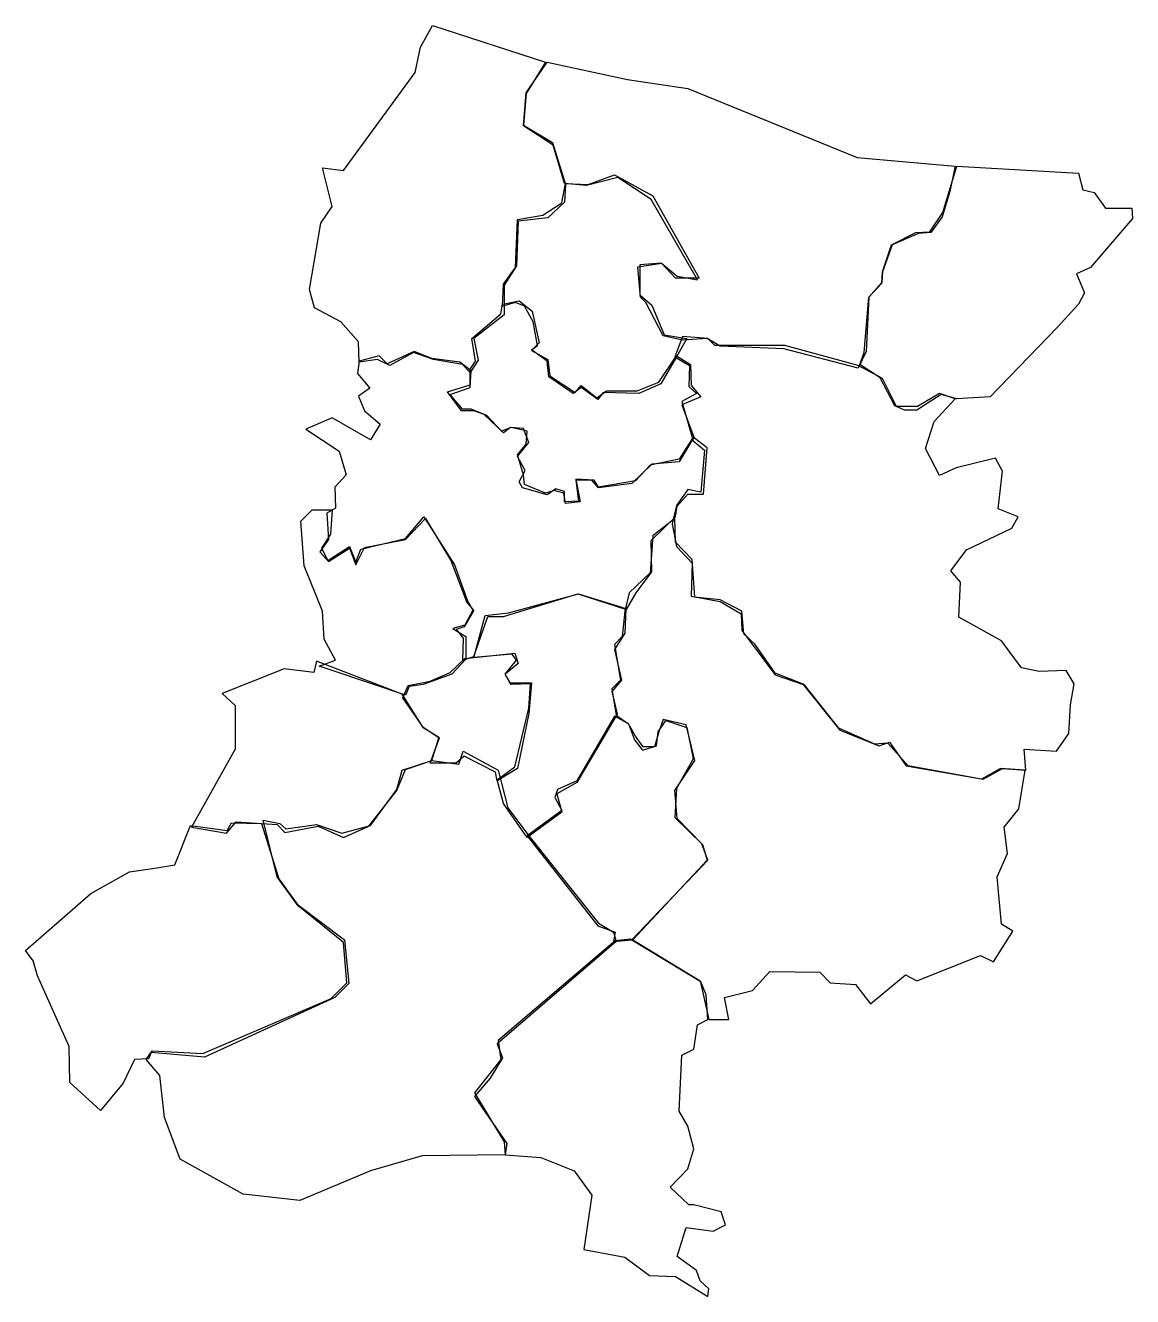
# Model space of a CAD drawing. Extents: x 24 to 536, y 135 to 722.
import ezdxf

# ---------------------------------------------------------------- set-up
doc = ezdxf.new("R2010")
doc.units = 0
doc.layers.add('Layer_1', color=7, linetype='CONTINUOUS')

msp = doc.modelspace()

# ---------------------------------------------------------------- linework, layer by layer
at = {"layer": 'Layer_1', "color": 7}
for points in [[(212.132032, 722.4611), (264.255904, 705.49054), (255.36656, 690.94434), (254.154384, 676.398148), (267.488392, 668.316924), (273.549312, 648.921996), (273.145248, 640.840772), (265.468088, 633.567676), (251.730016, 631.951436), (250.921896, 611.344324), (245.26504, 602.45498), (245.26504, 588.7169), (231.122904, 577.80726), (233.143208, 567.705732), (229.506656, 562.048876), (225.870112, 565.685428), (212.536096, 568.109796), (203.242696, 571.342284), (192.333048, 565.281364), (186.676192, 568.109796), (178.190912, 566.897612), (177.786848, 576.191012), (169.705624, 585.484412), (157.5838, 591.949396), (155.159432, 600.434676), (160.412224, 631.143308), (165.665016, 638.820468), (161.220344, 656.599156), (170.917808, 655.386972), (204.050816, 700.641804), (206.475184, 712.359572), (212.132032, 722.4611)], [(265.064032, 705.49054), (302.23764, 697.409316), (330.117848, 693.368708), (408.505688, 661.447884), (453.76052, 657.407276), (451.33616, 645.689508), (447.699608, 633.97174), (442.446816, 626.698636), (436.78996, 626.29458), (424.668128, 621.041788), (420.223456, 608.515892), (419.8194, 603.667164), (413.75848, 596.798124), (412.546296, 571.74634), (408.909752, 564.06918), (374.564568, 572.958524), (345.068112, 574.170708), (339.007192, 577.80726), (327.693488, 576.999132), (318.804144, 579.019436), (310.72292, 594.373756), (308.29856, 596.798124), (307.086376, 610.94026), (317.996024, 612.556508), (325.26912, 606.495588), (334.56252, 604.879348), (313.147288, 642.052956), (297.792968, 652.154484), (283.246776, 648.517932), (273.145248, 649.32606), (267.892456, 667.10474), (254.154384, 675.994084), (255.36656, 691.348404), (265.064032, 705.49054)], [(244.45692, 592.757516), (244.860976, 602.859036), (250.517832, 610.536196), (251.325952, 632.759556), (263.04372, 634.77986), (271.933064, 640.436716), (273.549312, 649.32606), (284.054896, 648.921996), (296.176728, 653.366668), (313.955408, 643.669204), (335.370648, 605.687468), (324.461, 605.687468), (317.996024, 612.556508), (307.894496, 611.74838), (307.894496, 598.010308), (313.551352, 593.161572), (319.208208, 579.4235), (329.713792, 577.80726), (324.865056, 569.321972), (317.59196, 556.796084), (307.490432, 552.351412), (290.923936, 552.755476), (288.499568, 549.522988), (280.822408, 555.179836), (277.185856, 552.351412), (265.872152, 560.028572), (265.064032, 567.301668), (257.790928, 572.55446), (260.61936, 574.574772), (258.599048, 585.484412), (254.55844, 592.757516), (250.517832, 594.373756), (244.45692, 592.757516)], [(454.568648, 657.407276), (510.733128, 654.174788), (512.753432, 646.497628), (518.006224, 645.285444), (523.259016, 638.012348), (535.380848, 638.012348), (535.784912, 633.163612), (516.389984, 610.536196), (509.925008, 607.707772), (513.561552, 598.818428), (510.733128, 593.565636), (501.035664, 583.060052), (469.922968, 550.735172), (454.568648, 549.927044), (447.295544, 551.947348), (435.98184, 544.674252), (430.324984, 544.674252), (425.880312, 546.694556), (419.01128, 559.624508), (409.717872, 565.685428), (411.738176, 571.342284), (413.75848, 596.798124), (419.8194, 603.2631), (420.223456, 608.515892), (424.264072, 621.041788), (435.577776, 626.698636), (442.042752, 627.1027), (448.103672, 635.992044), (454.568648, 657.407276)], [(229.506656, 563.665124), (231.931024, 567.301668), (230.314784, 577.80726), (243.648792, 589.120964), (244.45692, 593.565636), (252.134072, 595.181884), (258.194992, 590.333148), (261.42748, 575.786948), (257.790928, 572.150404), (265.468088, 568.109796), (266.276208, 560.432636), (277.993984, 552.755476), (280.822408, 555.987964), (288.095504, 550.331108), (292.540176, 553.563596), (306.682312, 553.563596), (316.78384, 557.604204), (324.865056, 569.726036), (331.330032, 565.685428), (331.734096, 555.987964), (336.178768, 550.735172), (327.289424, 547.09862), (332.94628, 532.148364), (326.07724, 520.834652), (313.551352, 519.622468), (304.257944, 510.733124), (288.903632, 508.71282), (285.671136, 512.349372), (278.39804, 512.349372), (279.610224, 502.651908), (273.145248, 502.247844), (273.145248, 507.09658), (269.10464, 508.308764), (265.064032, 505.480332), (253.75032, 508.71282), (252.134072, 511.541252), (254.962504, 516.794044), (251.325952, 523.25902), (256.578744, 529.723996), (254.154384, 536.188972), (248.093464, 536.593036), (244.860976, 534.168668), (235.971632, 542.653948), (231.122904, 544.270188), (225.466048, 544.270188), (219.001072, 553.159532), (229.506656, 556.39202), (229.506656, 563.665124)], [(453.76052, 549.927044), (446.487424, 552.351412), (436.385896, 546.2905), (426.688432, 546.2905), (420.223456, 559.220452), (408.909752, 565.281364), (374.968624, 574.574772), (342.643744, 574.574772), (339.411256, 577.80726), (327.693488, 578.61538), (324.056936, 569.321972), (330.925976, 565.281364), (330.521912, 555.5839), (334.158464, 552.351412), (327.289424, 548.71486), (332.542216, 530.532116), (337.795008, 526.087444), (336.178768, 506.692516), (330.117848, 507.9047), (324.865056, 500.631604), (322.844752, 492.146324), (324.865056, 481.640732), (332.13816, 473.963572), (331.734096, 458.60926), (345.068112, 456.184892), (354.765576, 450.528036), (355.169632, 442.850876), (370.523952, 422.243764), (383.453904, 417.799092), (400.424472, 396.787924), (418.607216, 389.51482), (423.455944, 391.131068), (431.133104, 380.22142), (466.69048, 374.1605), (475.579816, 379.009236), (486.489464, 378.201116), (485.681344, 387.89858), (500.6316, 387.090452), (506.288456, 395.171676), (507.096576, 408.505692), (508.712824, 418.203156), (505.076272, 424.264068), (492.550384, 423.860012), (484.46916, 425.476252), (475.17576, 438.002148), (455.376768, 448.911788), (456.184888, 465.074236), (451.740216, 470.327028), (459.01332, 480.024492), (480.024488, 490.126012), (482.85292, 495.378812), (473.559512, 499.015356), (475.579816, 516.38998), (472.347328, 522.4509), (454.164584, 518.006228), (446.487424, 514.369676), (440.022448, 526.895572), (444.063056, 539.42146), (453.76052, 549.927044)], [(332.542216, 532.148364), (326.07724, 522.046836), (312.743232, 519.218412), (305.874192, 511.945308), (288.903632, 509.116884), (286.88332, 512.349372), (278.39804, 512.753436), (280.418344, 502.247844), (273.549312, 501.439724), (272.741184, 506.28846), (268.29652, 507.500636), (264.255904, 506.28846), (254.55844, 510.329068), (254.154384, 514.77374), (251.325952, 524.06714), (255.36656, 528.915876), (255.770624, 534.976788), (248.497528, 536.593036), (244.052856, 534.976788), (237.183816, 542.249884), (229.91072, 545.078316), (225.870112, 545.078316), (220.213256, 551.947348), (229.506656, 555.179836), (229.91072, 562.856996), (224.657928, 566.897612), (211.727976, 568.513852), (203.646752, 571.74634), (191.120864, 566.089484), (187.484312, 569.726036), (178.190912, 567.301668), (177.382784, 561.644812), (183.03964, 554.77578), (177.786848, 551.139228), (180.615272, 544.270188), (187.888376, 538.209276), (183.443704, 530.93618), (165.665016, 541.0377), (153.543184, 535.784908), (168.897504, 525.683388), (172.129992, 514.77374), (166.8772, 509.116884), (167.281264, 499.41942), (163.240648, 496.995052), (164.048776, 484.87322), (160.00816, 479.216364), (164.048776, 474.7717), (173.74624, 480.832612), (176.574664, 473.155452), (180.615272, 481.236676), (199.606144, 484.87322), (208.899544, 494.570684), (220.61732, 475.175756), (227.890416, 455.780828), (231.122904, 452.144276), (226.678232, 444.467124), (223.04168, 443.25494), (226.274168, 439.214324), (225.870112, 429.112804), (231.122904, 430.729044), (237.58788, 449.315852), (244.860976, 449.315852), (279.20616, 459.821436), (301.833584, 452.54834), (306.278248, 460.2255), (313.551352, 469.922964), (313.147288, 484.469164), (324.461, 495.378812), (325.26912, 500.22754), (330.117848, 505.884396), (337.390952, 505.884396), (339.007192, 527.299628), (332.542216, 532.148364)], [(208.091424, 495.378812), (222.23356, 473.155452), (228.294472, 456.588948), (230.71884, 452.144276), (227.082296, 445.275244), (221.42544, 443.658996), (227.486352, 440.022452), (227.486352, 429.51686), (221.021376, 422.647828), (207.68736, 417.799092), (201.222384, 416.990972), (199.606144, 412.950364), (165.665016, 424.264068), (159.604104, 426.284372), (167.281264, 429.112804), (162.028472, 438.810268), (161.220344, 451.74022), (152.735064, 472.751388), (151.118824, 493.3585), (156.371616, 498.6113), (165.665016, 498.6113), (164.856896, 487.297588), (160.816288, 480.832612), (163.644712, 475.175756), (173.74624, 481.640732), (176.574664, 474.367636), (178.999032, 480.428548), (199.606144, 485.277284), (208.091424, 495.378812)], [(304.662008, 299.813276), (335.774704, 280.822404), (339.81532, 263.043724), (349.10872, 263.043724), (347.088416, 273.145252), (360.018368, 276.37774), (368.099584, 285.267076), (391.131064, 284.86302), (395.9798, 280.014284), (407.697568, 279.206164), (414.566608, 270.31682), (430.729048, 283.650836), (435.98184, 280.822404), (465.478296, 292.54018), (471.539208, 289.711748), (480.428552, 303.853884), (475.17576, 307.086372), (473.155456, 328.905668), (478.004184, 339.815316), (476.387944, 351.937148), (483.256976, 360.422428), (486.085408, 378.201116), (474.771696, 379.009236), (465.882352, 374.1605), (431.941232, 380.22142), (422.647824, 390.727004), (416.586912, 390.32294), (400.020408, 397.596044), (383.857968, 417.799092), (370.523952, 423.051884), (361.230552, 436.3859), (355.97776, 441.234636), (355.169632, 451.74022), (345.068112, 456.993012), (333.350344, 458.205196), (332.13816, 475.57982), (324.461, 483.661036), (324.056936, 494.570684), (313.955408, 486.489468), (312.743232, 469.5189), (303.04576, 460.2255), (301.025456, 451.74022), (299.813272, 440.022452), (296.176728, 436.3859), (299.005152, 419.819396), (294.964544, 415.778788), (296.984848, 403.656956), (302.641704, 399.616348), (305.470128, 392.343252), (309.10668, 387.494516), (315.571656, 389.51482), (316.379776, 395.979796), (320.016328, 401.232588), (329.713792, 398.0001), (332.542216, 383.453908), (324.865056, 369.715836), (324.056936, 356.38182), (336.986888, 343.855924), (339.007192, 336.582828), (304.662008, 299.813276)], [(242.032552, 373.756444), (250.113768, 379.817356), (256.578744, 406.889444), (257.386872, 418.203156), (248.497528, 417.799092), (245.669096, 422.647828), (250.921896, 429.112804), (248.901584, 431.941228), (231.122904, 430.324988), (236.375696, 449.719916), (247.285344, 450.9321), (279.610224, 459.821436), (301.42952, 452.952404), (301.025456, 441.638692), (296.176728, 433.961532), (299.409216, 419.819396), (294.964544, 414.566604), (297.388912, 404.06102), (278.802104, 372.54426), (269.508696, 367.291468), (271.933064, 358.806188), (255.770624, 347.088412), (244.860976, 362.846796), (242.032552, 373.756444)], [(198.39396, 411.73818), (200.818328, 417.395036), (210.919848, 419.41534), (220.213256, 423.455948), (227.082296, 429.920924), (250.113768, 432.345292), (251.730016, 427.496556), (245.669096, 422.647828), (247.689408, 418.607212), (257.790928, 418.607212), (256.578744, 404.465076), (251.325952, 379.009236), (242.032552, 373.35238), (241.224424, 377.392988), (226.678232, 384.666092), (223.04168, 381.433604), (210.919848, 381.433604), (215.36452, 393.151372), (208.091424, 397.596044), (198.39396, 411.73818)], [(197.989896, 413.35442), (158.39192, 428.70874), (157.179736, 423.455948), (143.441664, 425.072188), (114.753328, 413.758484), (120.814248, 408.101628), (120.814248, 387.89858), (100.611192, 351.937148), (116.773632, 349.108724), (121.218304, 354.361516), (140.209176, 353.149332), (143.84572, 349.51278), (159.20004, 352.341212), (170.917808, 347.088412), (182.635584, 352.341212), (195.565536, 368.907708), (199.606144, 378.605172), (211.727976, 382.645788), (214.960464, 393.151372), (207.68736, 398.0001), (197.989896, 413.35442)], [(304.257944, 299.813276), (339.411256, 336.582828), (336.582832, 344.259988), (325.26912, 355.977756), (324.056936, 368.907708), (333.350344, 382.645788), (329.309728, 399.212284), (318.804144, 401.636652), (316.78384, 395.979796), (314.763536, 389.110764), (309.510744, 389.110764), (305.874192, 393.959492), (302.641704, 399.616348), (296.176728, 403.2529), (278.802104, 373.35238), (269.91276, 369.311772), (268.700576, 365.67522), (271.933064, 359.614308), (255.770624, 347.89654), (288.499568, 306.278252), (296.580784, 303.449828), (295.772664, 299.005156), (304.257944, 299.813276)], [(79.600021, 244.456916), (82.428448, 248.497524), (105.863984, 247.28534), (165.26096, 272.741188), (172.534056, 280.014284), (170.917808, 298.601092), (149.90664, 315.571652), (140.209176, 328.905668), (133.7442, 355.169636), (141.42136, 353.553388), (144.249784, 351.129028), (158.39192, 353.149332), (170.109688, 349.108724), (183.443704, 352.745268), (195.565536, 369.311772), (197.989896, 378.201116), (211.727976, 382.645788), (224.253864, 381.02954), (226.274168, 387.090452), (242.436608, 378.201116), (246.88128, 360.826492), (256.578744, 347.89654), (288.903632, 307.490436), (295.772664, 303.449828), (296.984848, 299.005156), (242.032552, 251.730012), (244.45692, 245.265036), (238.800064, 235.971636), (231.52696, 227.486356), (246.477224, 205.66706), (245.669096, 200.414268), (207.283304, 200.010204), (183.443704, 193.141164), (150.71476, 179.403092), (124.450792, 182.231516), (95.3584, 198.393964), (88.085304, 217.788892), (86.065, 237.18382), (79.600021, 244.456916)], [(100.207136, 352.745268), (117.177696, 350.3209), (119.198, 353.957452), (132.936072, 353.553388), (141.017296, 328.097548), (149.502576, 316.37978), (171.321872, 299.813276), (173.342176, 279.610228), (166.8772, 273.145252), (106.672112, 245.6691), (82.024384, 247.689404), (80.8122, 244.86098), (74.347227, 244.456916), (69.094434, 233.547268), (58.588848, 221.02138), (44.446712, 233.951332), (44.042651, 250.517828), (29.496454, 283.246772), (27.47615, 290.115812), (23.8396, 294.96454), (54.144177, 321.228508), (71.922862, 331.330036), (83.640632, 332.946276), (92.934032, 334.562524), (100.207136, 352.745268)], [(296.580784, 299.409212), (242.436608, 253.34626), (243.648792, 244.456916), (231.52696, 229.102596), (245.26504, 206.47518), (245.669096, 200.414268), (262.2356, 199.202084), (277.58992, 193.141164), (285.671136, 181.82746), (282.034592, 156.775676), (301.025456, 153.139124), (312.339168, 144.653844), (324.461, 144.24978), (339.411256, 134.95638), (339.81532, 138.592932), (335.774704, 142.229476), (334.158464, 147.078212), (325.26912, 153.543188), (329.309728, 166.877204), (341.835624, 165.260956), (347.492472, 168.08938), (345.472168, 174.1503), (332.94628, 177.382788), (330.521912, 177.382788), (322.036632, 185.464004), (330.117848, 193.949292), (332.94628, 203.242692), (330.117848, 213.748276), (326.07724, 220.617316), (327.289424, 246.47722), (332.94628, 249.305652), (334.56252, 260.619356), (339.411256, 263.043724), (338.603136, 274.357428), (336.178768, 280.418348), (303.449824, 300.21734), (296.580784, 299.409212)]]:
    msp.add_lwpolyline(points, close=True, dxfattribs=at)

doc.saveas('drawing.dxf')
